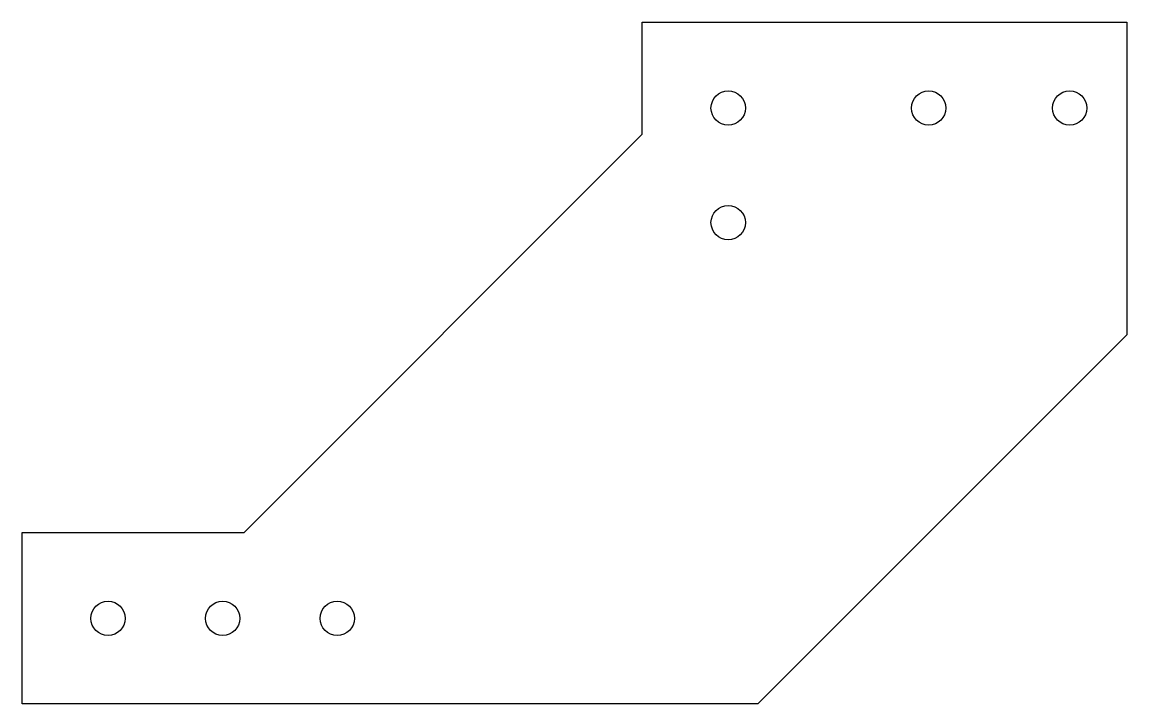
# Model space of a CAD drawing. Header units: millimetres. Extents: x 19.3 to 115.7, y -174 to -114.5.
import ezdxf

# ---------------------------------------------------------------- set-up
doc = ezdxf.new("R2010")
doc.units = ezdxf.units.MM
doc.layers.get('0').update_dxf_attribs({"linetype": 'CONTINUOUS'})

msp = doc.modelspace()

# ---------------------------------------------------------------- linework, layer by layer
msp.add_lwpolyline([(83.532, -174.045), (19.307, -174.045), (19.307, -159.082), (38.676, -159.082), (73.43, -124.328), (73.43, -114.549), (115.729, -114.55), (115.729, -141.849)], close=True)
for centre in [(80.93, -122.049), (98.43, -122.049), (110.729, -122.049), (80.93, -132.049), (26.807, -166.582), (36.807, -166.582), (46.807, -166.582)]:
    msp.add_circle(centre, 1.5)

doc.saveas('drawing.dxf')
